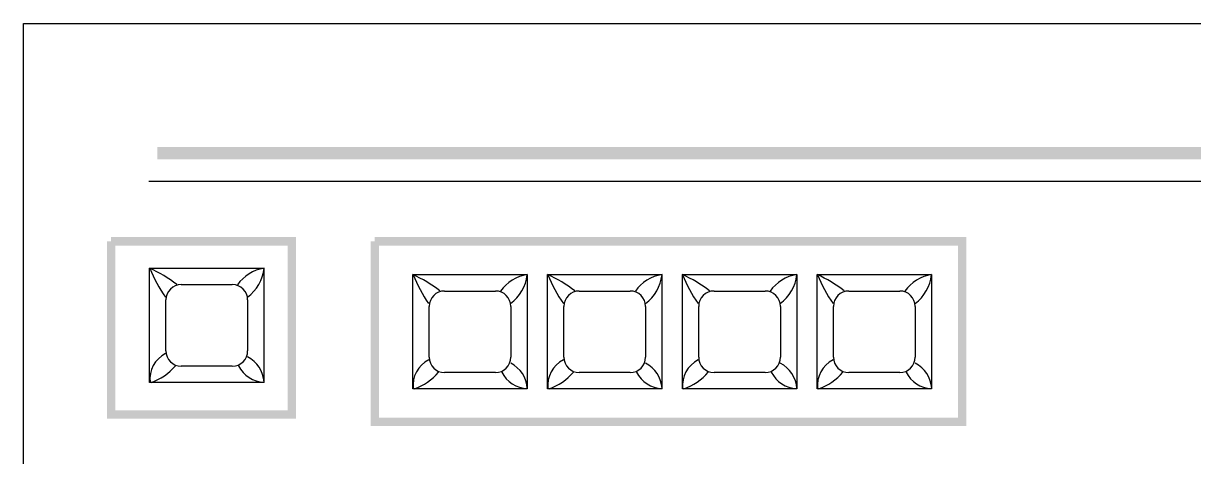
# Model space of a CAD drawing. Header units: millimetres. Extents: x 30232679 to 30326002, y -948068 to -920528.
# Drawn here: x 30305405 to 30306438, y -943199 to -942816 of the extents above; entities that cross this region are included whole.
import ezdxf

# ---------------------------------------------------------------- set-up
doc = ezdxf.new("R2010")
doc.units = ezdxf.units.MM
doc.header["$LTSCALE"] = 600
doc.header["$MEASUREMENT"] = 0
doc.layers.add('PARKING', color=7, linetype='CONTINUOUS')

msp = doc.modelspace()

# ---------------------------------------------------------------- linework, layer by layer
at = {"layer": 'PARKING', "linetype": 'Continuous'}
for p, q in [((30305404.6, -943947.8, 7098.2), (30305404.6, -942815.8, 7098.2)), ((30305404.6, -942815.8, 7098.2), (30308870.9, -942815.8, 7098.2)), ((30305515.2, -942955.2, 7098.2), (30308813.9, -942955.2, 7098.2)), ((30305516, -943032.2, 7098.2), (30305617, -943032.2, 7098.2)), ((30305516, -943133.2, 7098.2), (30305516, -943032.2, 7098.2)), ((30305617, -943032.2, 7098.2), (30305617, -943133.2, 7098.2)), ((30305748.4, -943037.8, 7098.2), (30305849.4, -943037.8, 7098.2)), ((30305748.4, -943138.8, 7098.2), (30305748.4, -943037.8, 7098.2)), ((30305849.4, -943037.8, 7098.2), (30305849.4, -943138.8, 7098.2)), ((30305867.5, -943138.8, 7098.2), (30305867.5, -943037.8, 7098.2)), ((30305867.5, -943037.8, 7098.2), (30305968.5, -943037.8, 7098.2)), ((30305968.5, -943037.8, 7098.2), (30305968.5, -943138.8, 7098.2)), ((30305986.5, -943138.8, 7098.2), (30305986.5, -943037.8, 7098.2)), ((30305986.5, -943037.8, 7098.2), (30306087.5, -943037.8, 7098.2)), ((30306087.5, -943037.8, 7098.2), (30306087.5, -943138.8, 7098.2)), ((30306105.5, -943037.8, 7098.2), (30306206.5, -943037.8, 7098.2)), ((30306105.5, -943138.8, 7098.2), (30306105.5, -943037.8, 7098.2)), ((30306206.5, -943037.8, 7098.2), (30306206.5, -943138.8, 7098.2)), ((30305544, -943046.6, 7098.2), (30305589, -943046.6, 7098.2)), ((30305776.5, -943052.3, 7098.2), (30305821.4, -943052.3, 7098.2)), ((30305895.5, -943052.3, 7098.2), (30305940.4, -943052.3, 7098.2)), ((30306014.5, -943052.3, 7098.2), (30306059.5, -943052.3, 7098.2)), ((30306133.5, -943052.3, 7098.2), (30306178.5, -943052.3, 7098.2)), ((30305530.4, -943105.2, 7098.2), (30305530.4, -943060.2, 7098.2)), ((30305602.6, -943060.2, 7098.2), (30305602.6, -943105.2, 7098.2)), ((30305762.9, -943110.8, 7098.2), (30305762.9, -943065.9, 7098.2)), ((30305835, -943065.9, 7098.2), (30305835, -943110.8, 7098.2)), ((30305881.9, -943110.8, 7098.2), (30305881.9, -943065.9, 7098.2)), ((30305954, -943065.9, 7098.2), (30305954, -943110.8, 7098.2)), ((30306000.9, -943110.8, 7098.2), (30306000.9, -943065.9, 7098.2)), ((30306073.1, -943065.9, 7098.2), (30306073.1, -943110.8, 7098.2)), ((30306119.9, -943110.8, 7098.2), (30306119.9, -943065.9, 7098.2)), ((30306192.1, -943065.9, 7098.2), (30306192.1, -943110.8, 7098.2)), ((30305589, -943118.8, 7098.2), (30305544, -943118.8, 7098.2)), ((30305821.4, -943124.4, 7098.2), (30305776.5, -943124.4, 7098.2)), ((30305940.4, -943124.4, 7098.2), (30305895.5, -943124.4, 7098.2)), ((30306059.5, -943124.4, 7098.2), (30306014.5, -943124.4, 7098.2)), ((30306178.5, -943124.4, 7098.2), (30306133.5, -943124.4, 7098.2)), ((30305617, -943133.2, 7098.2), (30305516, -943133.2, 7098.2)), ((30305849.4, -943138.8, 7098.2), (30305748.4, -943138.8, 7098.2)), ((30305968.5, -943138.8, 7098.2), (30305867.5, -943138.8, 7098.2)), ((30306087.5, -943138.8, 7098.2), (30305986.5, -943138.8, 7098.2)), ((30306206.5, -943138.8, 7098.2), (30306105.5, -943138.8, 7098.2))]:
    msp.add_line(p, q, dxfattribs=at)
for centre, radius, start, end in [((30305470.3, -943135.6, 7098.2), 113, 51.9112, 66.1613), ((30305629.9, -942987.4, 7098.2), 122.2, 201.5209, 215.1064), ((30305621.8, -943065.9, 7098.2), 34, 97.8809, 146.0244), ((30305580.2, -943027.9, 7098.2), 37.2, 306.7642, 353.3038), ((30305702.7, -943141.2, 7098.2), 113, 51.9112, 66.1613), ((30305862.4, -942993.1, 7098.2), 122.2, 201.5209, 215.1064), ((30305854.2, -943071.5, 7098.2), 34, 97.8809, 146.0244), ((30305812.6, -943033.6, 7098.2), 37.2, 306.7642, 353.3038), ((30305821.8, -943141.2, 7098.2), 113, 51.9112, 66.1613), ((30305981.4, -942993.1, 7098.2), 122.2, 201.5209, 215.1064), ((30305973.2, -943071.5, 7098.2), 34, 97.8809, 146.0244), ((30305931.6, -943033.6, 7098.2), 37.2, 306.7642, 353.3038), ((30305940.8, -943141.2, 7098.2), 113, 51.9112, 66.1613), ((30306100.4, -942993.1, 7098.2), 122.2, 201.5209, 215.1064), ((30306092.2, -943071.5, 7098.2), 34, 97.8809, 146.0244), ((30306050.7, -943033.6, 7098.2), 37.2, 306.7642, 353.3038), ((30306059.8, -943141.2, 7098.2), 113, 51.9112, 66.1613), ((30306219.5, -942993.1, 7098.2), 122.2, 201.5209, 215.1064), ((30306211.3, -943071.5, 7098.2), 34, 97.8809, 146.0244), ((30306169.7, -943033.6, 7098.2), 37.2, 306.7642, 353.3038), ((30305544, -943060.2, 7098.2), 13.6, 90, 180), ((30305589, -943060.2, 7098.2), 13.6, 0, 90), ((30305776.5, -943065.9, 7098.2), 13.6, 90, 180), ((30305821.4, -943065.9, 7098.2), 13.6, 0, 90), ((30305895.5, -943065.9, 7098.2), 13.6, 90, 180), ((30305940.4, -943065.9, 7098.2), 13.6, 0, 90), ((30306014.5, -943065.9, 7098.2), 13.6, 90, 180), ((30306059.5, -943065.9, 7098.2), 13.6, 0, 90), ((30306133.5, -943065.9, 7098.2), 13.6, 90, 180), ((30306178.5, -943065.9, 7098.2), 13.6, 0, 90), ((30305544, -943105.2, 7098.2), 13.6, 180, 270), ((30305589, -943105.2, 7098.2), 13.6, 270, 0), ((30305541.4, -943130.1, 7098.2), 25.2, 116.7478, 186.5343), ((30305590.6, -943134.2, 7098.2), 26.5, 2.7159, 63.5816), ((30305773.8, -943135.7, 7098.2), 25.2, 116.7478, 186.5343), ((30305776.5, -943110.8, 7098.2), 13.6, 180, 270), ((30305821.4, -943110.8, 7098.2), 13.6, 270, 0), ((30305823.1, -943139.8, 7098.2), 26.5, 2.7159, 63.5816), ((30305892.8, -943135.7, 7098.2), 25.2, 116.7478, 186.5343), ((30305895.5, -943110.8, 7098.2), 13.6, 180, 270), ((30305940.4, -943110.8, 7098.2), 13.6, 270, 0), ((30305942.1, -943139.8, 7098.2), 26.5, 2.7159, 63.5816), ((30306011.8, -943135.7, 7098.2), 25.2, 116.7478, 186.5343), ((30306014.5, -943110.8, 7098.2), 13.6, 180, 270), ((30306059.5, -943110.8, 7098.2), 13.6, 270, 0), ((30306061.1, -943139.8, 7098.2), 26.5, 2.7159, 63.5816), ((30306130.9, -943135.7, 7098.2), 25.2, 116.7478, 186.5343), ((30306133.5, -943110.8, 7098.2), 13.6, 180, 270), ((30306178.5, -943110.8, 7098.2), 13.6, 270, 0), ((30306180.2, -943139.8, 7098.2), 26.5, 2.7159, 63.5816), ((30305501.7, -943087, 7098.2), 48.6, 288.6846, 319.8097), ((30305618.1, -943106.8, 7098.2), 26.2, 206.0881, 267.7266), ((30305734.1, -943092.6, 7098.2), 48.6, 288.6846, 319.8097), ((30305850.6, -943112.4, 7098.2), 26.2, 206.0881, 267.7266), ((30305853.2, -943092.6, 7098.2), 48.6, 288.6846, 319.8097), ((30305969.6, -943112.4, 7098.2), 26.2, 206.0881, 267.7266), ((30305972.2, -943092.6, 7098.2), 48.6, 288.6846, 319.8097), ((30306088.6, -943112.4, 7098.2), 26.2, 206.0881, 267.7266), ((30306091.2, -943092.6, 7098.2), 48.6, 288.6846, 319.8097), ((30306207.6, -943112.4, 7098.2), 26.2, 206.0881, 267.7266)]:
    msp.add_arc(centre, radius, start, end, dxfattribs=at)
for points in [[(30305522.9, -942924.9, 7098.2), (30305522.9, -942936, 7098.2), (30308804.3, -942924.9, 7098.2), (30308804.3, -942936, 7098.2)], [(30305478.3, -943165, 7098.2), (30305485.7, -943157.6, 7098.2), (30305478.3, -943008.4, 7098.2), (30305485.7, -943008.4, 7098.2)], [(30305482, -943004.7, 7098.2), (30305482, -943012.1, 7098.2), (30305645.3, -943004.7, 7098.2), (30305637.9, -943012.1, 7098.2)], [(30305645.3, -943004.7, 7098.2), (30305637.9, -943012.1, 7098.2), (30305645.3, -943165, 7098.2), (30305637.9, -943157.6, 7098.2)], [(30305711.1, -943171.6, 7098.2), (30305718.5, -943164.2, 7098.2), (30305711.1, -943008.4, 7098.2), (30305718.5, -943008.4, 7098.2)], [(30305714.8, -943004.7, 7098.2), (30305714.8, -943012.1, 7098.2), (30306237.2, -943004.7, 7098.2), (30306229.8, -943012.1, 7098.2)], [(30306237.2, -943004.7, 7098.2), (30306229.8, -943012.1, 7098.2), (30306237.2, -943171.6, 7098.2), (30306229.8, -943164.2, 7098.2)], [(30305645.3, -943165, 7098.2), (30305637.9, -943157.6, 7098.2), (30305478.3, -943165, 7098.2), (30305485.7, -943157.6, 7098.2)], [(30306237.2, -943171.6, 7098.2), (30306229.8, -943164.2, 7098.2), (30305711.1, -943171.6, 7098.2), (30305718.5, -943164.2, 7098.2)]]:
    msp.add_trace(points, dxfattribs=at)

doc.saveas('drawing.dxf')
